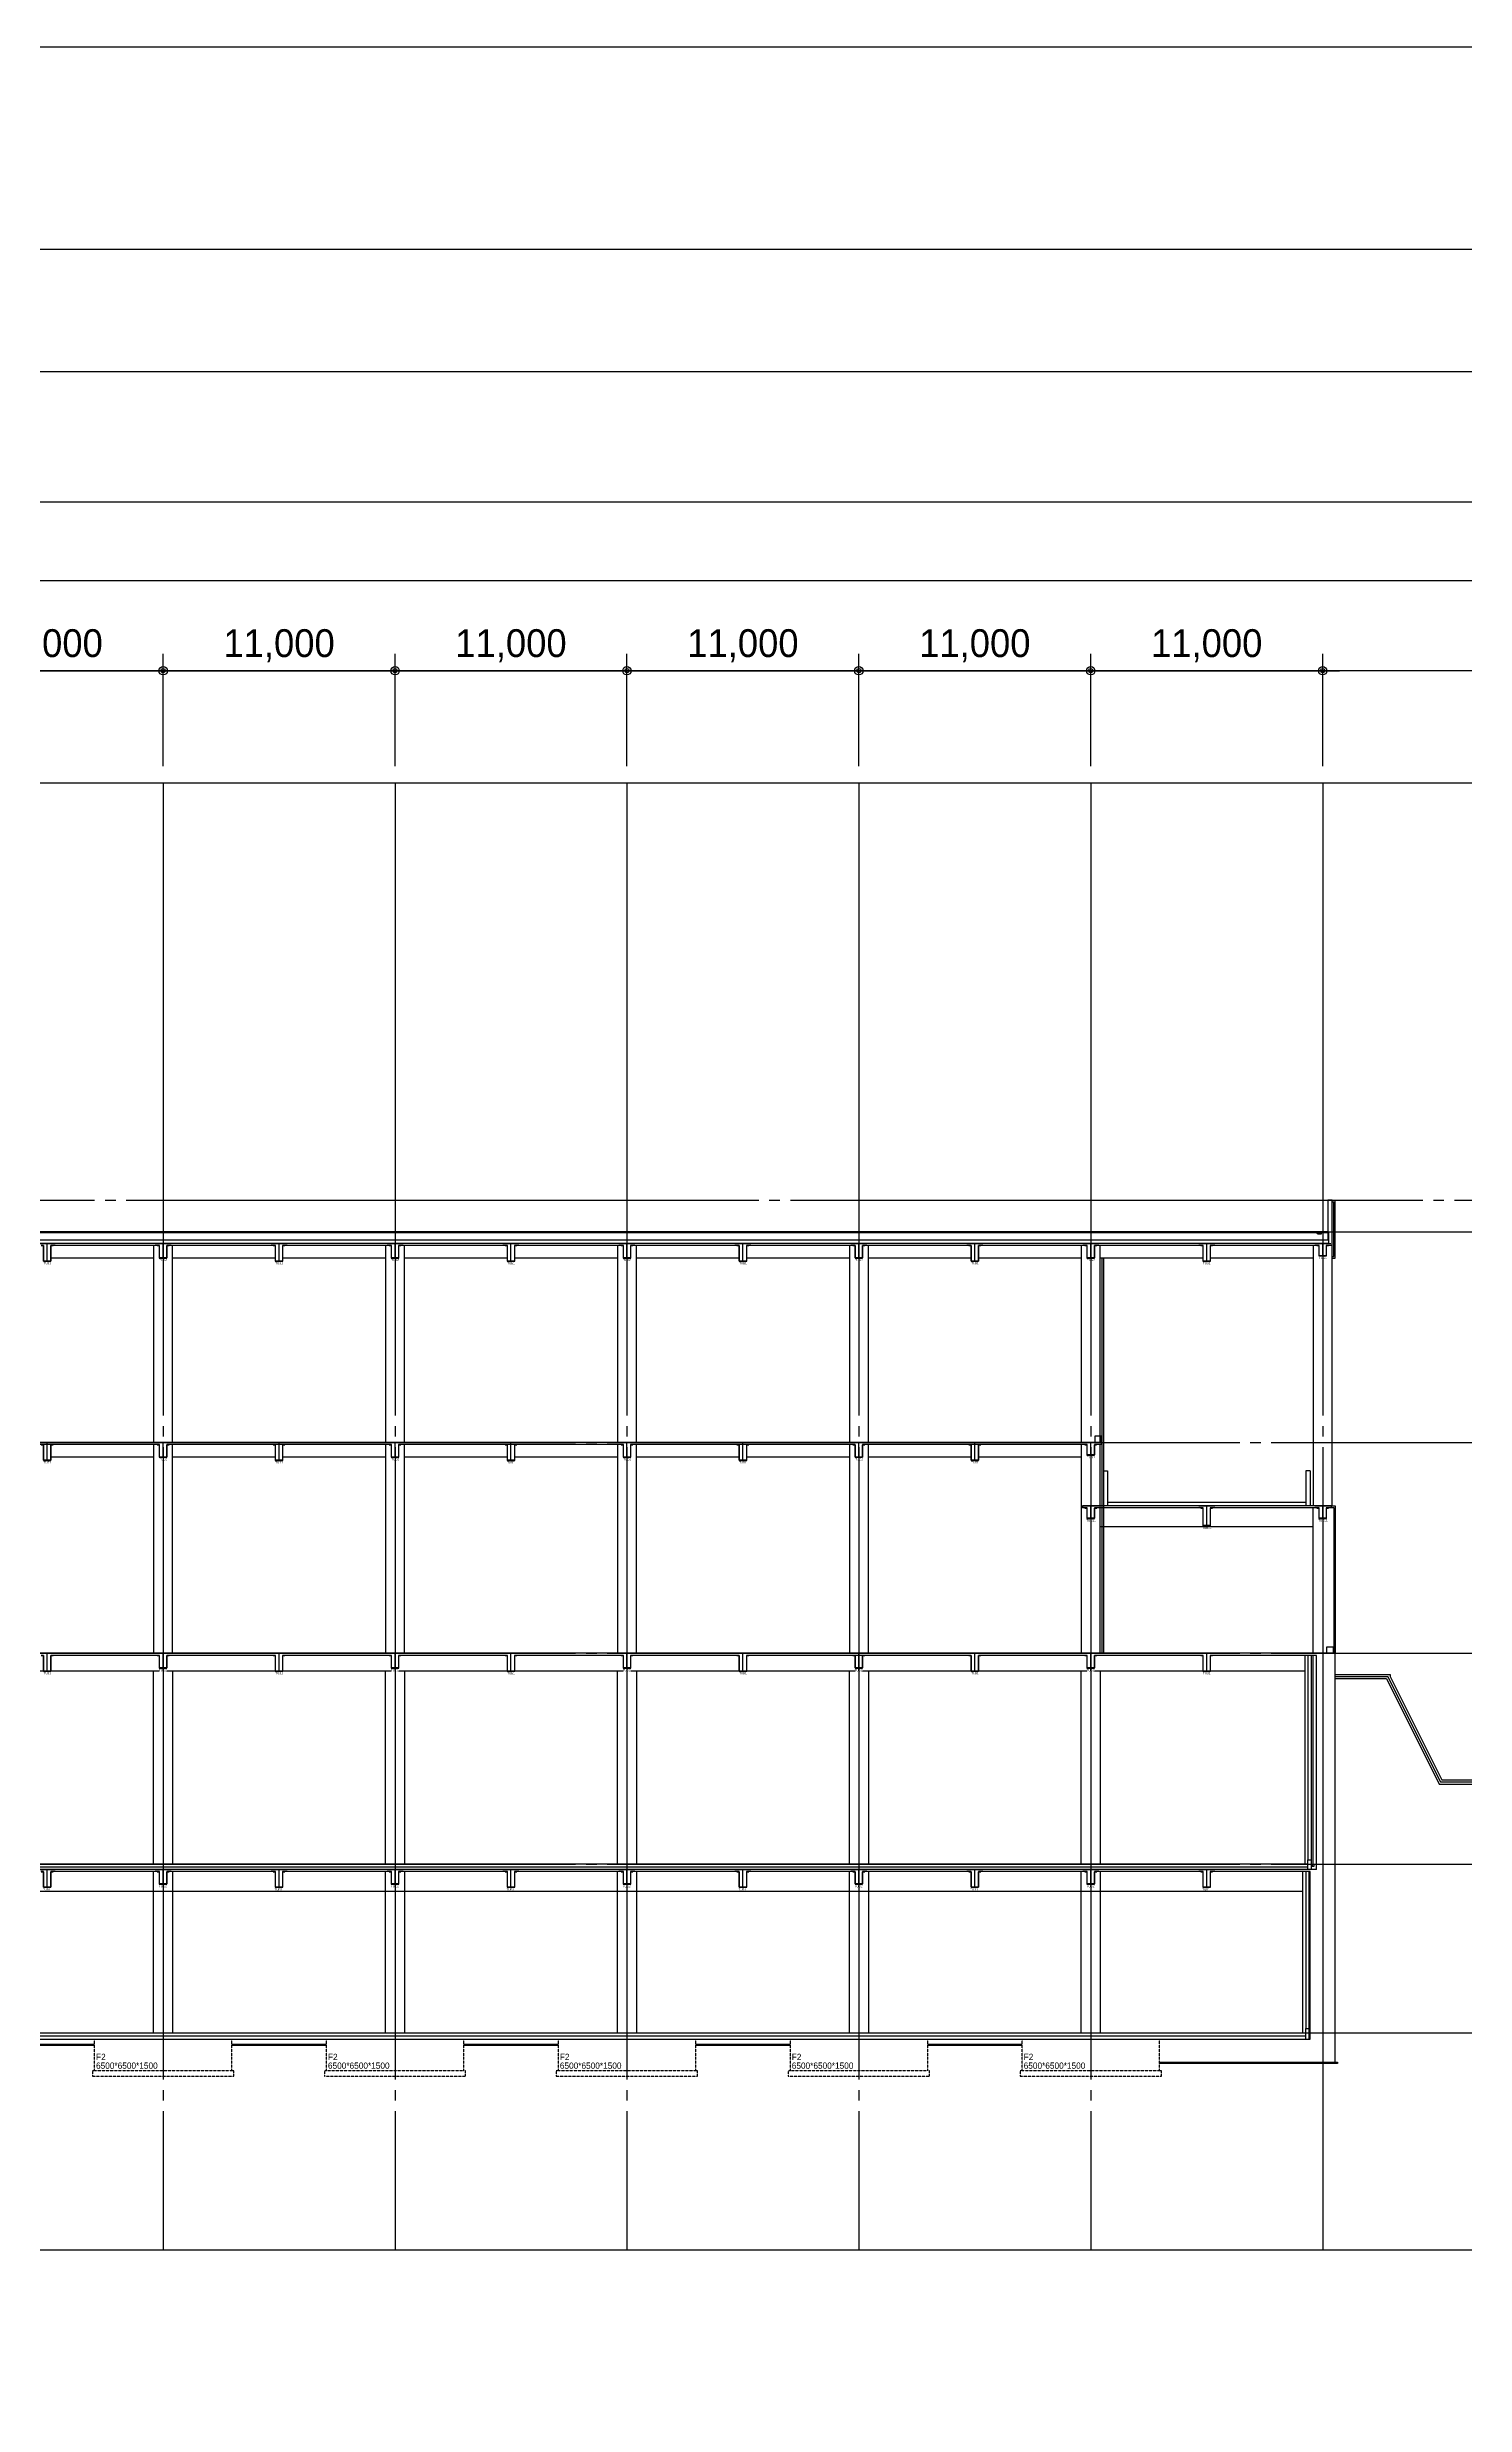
# Model space of a CAD drawing. Extents: x 152195838 to 323921156, y 365159662 to 730681027.
# Drawn here: x 160308870 to 160376113, y 365285410 to 365397262 of the extents above; entities that cross this region are included whole.
import ezdxf
from ezdxf.enums import TextEntityAlignment as Align

# ---------------------------------------------------------------- set-up
doc = ezdxf.new("R2010")
doc.units = 0
doc.header["$MEASUREMENT"] = 0
for name, pattern in [('CEN', [63, 60, -1, 1, -1]), ('H4', [4, 2, -2]), ('HIDDENX2', [0.75, 0.5, -0.25])]:
    doc.linetypes.add(name, pattern=pattern)
doc.layers.get('0').update_dxf_attribs({"linetype": 'CONTINUOUS'})
doc.layers.get('Defpoints').update_dxf_attribs({"linetype": 'CONTINUOUS'})
for name, color, linetype in [('4', 4, 'CONTINUOUS'), ('4A.TEC CEN', 1, 'CEN'), ('4A.TEC LAND', 53, 'CONTINUOUS'), ('4A.TEC 단열재', 252, 'CONTINUOUS'), ('4A.TEC 마감선 1', 6, 'CONTINUOUS'), ('4A.TEC 벽체 1', 2, 'CONTINUOUS'), ('4A.TEC 벽체 2', 3, 'CONTINUOUS'), ('4A.TEC 벽체 3', 4, 'CONTINUOUS'), ('6A', 6, 'H4'), ('ELE', 4, 'CONTINUOUS'), ('FIN', 6, 'CONTINUOUS'), ('k-BESTO', 4, 'CONTINUOUS'), ('STL', 3, 'CONTINUOUS'), ('㈜SE&C 기둥', 2, 'CONTINUOUS'), ('㈜SE&C 마감선 1', 6, 'CONTINUOUS'), ('㈜SE&C 벽체 1', 2, 'CONTINUOUS'), ('㈜SE&C 벽체 4', 7, 'CONTINUOUS'), ('㈜SE&C 심볼', 7, 'CONTINUOUS')]:
    doc.layers.add(name, color=color, linetype=linetype)
doc.layers.add('DEFPOINT', color=135, linetype='CONTINUOUS', plot=False)
doc.styles.add('돋움', font='')
doc.styles.get('돋움').set_extended_font_data('돋움')
doc.dimstyles.new('DIM_600(외부치수)', dxfattribs={"dimscale": 400, "dimtxt": 3.3, "dimasz": 1, "dimexe": 2, "dimexo": 2, "dimgap": 1, "dimtad": 1, "dimdec": 0, "dimdsep": 46, "dimlunit": 6, "dimtxsty": '돋움', "dimblk1": 'DIMDOT', "dimblk2": 'DIMDOT', "dimsah": 1, "dimcen": 2.5, "dimdle": 1.5, "dimclrd": 8, "dimclre": 8, "dimclrt": 3, "dimadec": 0, "dimazin": 0, "dimtfac": 1, "dimtdec": 0, "dimtix": 1, "dimtmove": 2, "dimatfit": 3, "dimldrblk": 'DIMDOT', "dimfxl": 1, "dimtvp": 1, "dimtolj": 1, "dimtzin": 0, "dimarcsym": 0})

# ---------------------------------------------------------------- blocks, each defined once
blk = doc.blocks.new('A$Cfcc944ae')
at = {"layer": 'Defpoints'}
for p, q in [((0, 925), (760, 925)), ((380, 225), (380, 925))]:
    blk.add_line(p, q, dxfattribs=at)
at = {"layer": 'k-BESTO'}
for p, q in [((100, 825), (100, 815)), ((210, 825), (100, 825)), ((100, 825), (100, 825)), ((100, 815), (200, 815)), ((200, 815), (200, 225)), ((200, 225), (560, 225)), ((210, 235), (210, 825)), ((550, 235), (210, 235)), ((660, 825), (550, 825)), ((550, 825), (550, 235)), ((560, 225), (560, 815)), ((560, 815), (660, 815)), ((660, 815), (660, 825))]:
    blk.add_line(p, q, dxfattribs=at)
at = {"layer": 'DEFPOINT', "linetype": 'ByBlock', "style": '돋움'}
blk.add_text('TUG2', height=100, dxfattribs=at).set_placement((184, 124), align=Align.MIDDLE_LEFT)
blk = doc.blocks.new('A$C67dc7aab')
at = {"layer": 'Defpoints'}
for p, q in [((0, 1125), (760, 1125)), ((380, 275), (380, 1125))]:
    blk.add_line(p, q, dxfattribs=at)
at = {"layer": 'k-BESTO'}
for p, q in [((100, 1025), (100, 1015)), ((210, 1025), (100, 1025)), ((100, 1025), (100, 1025)), ((100, 1015), (200, 1015)), ((200, 1015), (200, 275)), ((200, 275), (560, 275)), ((210, 285), (210, 1025)), ((550, 285), (210, 285)), ((660, 1025), (550, 1025)), ((550, 1025), (550, 285)), ((560, 275), (560, 1015)), ((560, 1015), (660, 1015)), ((660, 1015), (660, 1025))]:
    blk.add_line(p, q, dxfattribs=at)
at = {"layer": 'DEFPOINT', "linetype": 'ByBlock', "style": '돋움'}
blk.add_text('TUB1', height=100, dxfattribs=at).set_placement((172, 174), align=Align.MIDDLE_LEFT)
blk = doc.blocks.new('zw$F227')
at = {"layer": '4A.TEC 단열재'}
blk.add_line((109900, 7850), (22200, 7850), dxfattribs=at)
at = {"layer": '4A.TEC 마감선 1'}
blk.add_line((109900, 8000), (22200, 8000), dxfattribs=at)
blk.add_lwpolyline([(110050, 8000), (110100, 8000), (110100, 7900), (110200, 7900), (110200, 8000), (110300, 8000)], dxfattribs=at)
at = {"layer": '4A.TEC 마감선 1', "flags": 128}
blk.add_lwpolyline([(109650, 7650), (109650, 0)], dxfattribs=at)
at = {"layer": '4A.TEC 벽체 1', "flags": 128}
blk.add_lwpolyline([(109900, 7750), (109900, 8200), (110050, 8200), (110050, 7750)], dxfattribs=at)
at = {"layer": '4A.TEC 벽체 2', "flags": 128}
for points in [[(109800, 7650), (109800, 200)], [(109950, 7650), (109950, 200)]]:
    blk.add_lwpolyline(points, dxfattribs=at)
at = {"layer": '㈜SE&C 기둥', "color": 8, "ltscale": 0.5}
for points in [[(55150, 0), (55150, 7650)], [(56050, 7650), (56050, 0)], [(66150, 0), (66150, 7650)], [(67050, 7650), (67050, 0)], [(77150, 0), (77150, 7650)], [(78050, 7650), (78050, 0)], [(88150, 0), (88150, 7650)], [(89050, 7650), (89050, 0)], [(99150, 0), (99150, 7650)], [(100050, 7650), (100050, 0)]]:
    blk.add_lwpolyline(points, dxfattribs=at)
at = {"layer": '㈜SE&C 벽체 1'}
for p, q in [((110300, 7750), (22200, 7750)), ((55430, 7650), (50270, 7650)), ((60930, 7650), (55770, 7650)), ((66430, 7650), (61270, 7650)), ((71930, 7650), (66770, 7650)), ((77430, 7650), (72270, 7650)), ((82930, 7650), (77770, 7650)), ((88430, 7650), (83270, 7650)), ((93930, 7650), (88770, 7650)), ((99430, 7650), (94270, 7650)), ((104930, 7650), (99770, 7650)), ((110000, 7650), (105270, 7650)), ((110000, -300), (110000, 7650))]:
    blk.add_line(p, q, dxfattribs=at)
at = {"layer": '㈜SE&C 벽체 4'}
blk.add_line((109650, 6700), (23450, 6700), dxfattribs=at)
at = {"layer": 'ELE'}
for name, p in [('A$C67dc7aab', (49720, 6625)), ('A$Cfcc944ae', (55220, 6825)), ('A$C67dc7aab', (60720, 6625)), ('A$Cfcc944ae', (66220, 6825)), ('A$C67dc7aab', (71720, 6625)), ('A$Cfcc944ae', (77220, 6825)), ('A$C67dc7aab', (82720, 6625)), ('A$Cfcc944ae', (88220, 6825)), ('A$C67dc7aab', (93720, 6625)), ('A$Cfcc944ae', (99220, 6825)), ('A$C67dc7aab', (104720, 6625))]:
    blk.add_blockref(name, p, dxfattribs=at)
blk = doc.blocks.new('zw$44AB')
at = {"layer": 'DEFPOINT'}
for points in [[(194981, 0), (0, 0), (0, -66825), (194981, -66825)], [(11458, -66825), (194981, -66825), (194981, -4637), (11458, -4637)], [(14258, -66825), (194981, -66825), (194981, -7437), (14258, -7437)], [(17458, -66825), (194981, -66825), (194981, -10637), (17458, -10637)], [(21458, -66825), (194981, -66825), (194981, -14637), (21458, -14637)]]:
    blk.add_lwpolyline(points, close=True, dxfattribs=at)
blk = doc.blocks.new('DIMDOT')
at = {"color": 0}
blk.add_line((-2, 0), (2, 0), dxfattribs=at)
for radius in [0.5, 0.25]:
    blk.add_circle((0, 0), radius, dxfattribs=at)
blk = doc.blocks.new('*D120')
at = {"layer": 'DEFPOINT', "color": 8, "lineweight": -2}
for p, q in [((160303370, 365363146), (160303370, 365368479)), ((160314370, 365363146), (160314370, 365368479)), ((160303770, 365367679), (160313970, 365367679))]:
    blk.add_line(p, q, dxfattribs=at)
at = {"layer": 'Defpoints', "color": 0}
for p in [(160314370, 365367679), (160303370, 365362346), (160314370, 365362346)]:
    blk.add_point(p, dxfattribs=at)
at = {"layer": 'DEFPOINT', "color": 8, "lineweight": -2, "xscale": 400, "yscale": 400, "zscale": 400, "rotation": 180}
blk.add_blockref('DIMDOT', (160303370, 365367679), dxfattribs=at)
at = {"layer": 'DEFPOINT', "color": 8, "lineweight": -2, "xscale": 400, "yscale": 400, "zscale": 400}
blk.add_blockref('DIMDOT', (160314370, 365367679), dxfattribs=at)
at = {"layer": 'DEFPOINT', "color": 3, "insert": (160308870, 365368865), "char_height": 1320, "attachment_point": 5, "style": '돋움'}
blk.add_mtext('\\A1;11,000', dxfattribs=at)
blk = doc.blocks.new('*D121')
at = {"layer": 'DEFPOINT', "color": 8, "lineweight": -2}
for p, q in [((160314370, 365363146), (160314370, 365368479)), ((160325370, 365363146), (160325370, 365368479)), ((160314770, 365367679), (160324970, 365367679))]:
    blk.add_line(p, q, dxfattribs=at)
at = {"layer": 'Defpoints', "color": 0}
for p in [(160325370, 365367679), (160314370, 365362346), (160325370, 365362346)]:
    blk.add_point(p, dxfattribs=at)
at = {"layer": 'DEFPOINT', "color": 8, "lineweight": -2, "xscale": 400, "yscale": 400, "zscale": 400, "rotation": 180}
blk.add_blockref('DIMDOT', (160314370, 365367679), dxfattribs=at)
at = {"layer": 'DEFPOINT', "color": 8, "lineweight": -2, "xscale": 400, "yscale": 400, "zscale": 400}
blk.add_blockref('DIMDOT', (160325370, 365367679), dxfattribs=at)
at = {"layer": 'DEFPOINT', "color": 3, "insert": (160319870, 365368865), "char_height": 1320, "attachment_point": 5, "style": '돋움'}
blk.add_mtext('\\A1;11,000', dxfattribs=at)
blk = doc.blocks.new('*D122')
at = {"layer": 'DEFPOINT', "color": 8, "lineweight": -2}
for p, q in [((160325370, 365363146), (160325370, 365368479)), ((160336370, 365363146), (160336370, 365368479)), ((160325770, 365367679), (160335970, 365367679))]:
    blk.add_line(p, q, dxfattribs=at)
at = {"layer": 'Defpoints', "color": 0}
for p in [(160336370, 365367679), (160325370, 365362346), (160336370, 365362346)]:
    blk.add_point(p, dxfattribs=at)
at = {"layer": 'DEFPOINT', "color": 8, "lineweight": -2, "xscale": 400, "yscale": 400, "zscale": 400, "rotation": 180}
blk.add_blockref('DIMDOT', (160325370, 365367679), dxfattribs=at)
at = {"layer": 'DEFPOINT', "color": 8, "lineweight": -2, "xscale": 400, "yscale": 400, "zscale": 400}
blk.add_blockref('DIMDOT', (160336370, 365367679), dxfattribs=at)
at = {"layer": 'DEFPOINT', "color": 3, "insert": (160330870, 365368865), "char_height": 1320, "attachment_point": 5, "style": '돋움'}
blk.add_mtext('\\A1;11,000', dxfattribs=at)
blk = doc.blocks.new('*D123')
at = {"layer": 'DEFPOINT', "color": 8, "lineweight": -2}
for p, q in [((160336370, 365363146), (160336370, 365368479)), ((160347370, 365363146), (160347370, 365368479)), ((160336770, 365367679), (160346970, 365367679))]:
    blk.add_line(p, q, dxfattribs=at)
at = {"layer": 'Defpoints', "color": 0}
for p in [(160347370, 365367679), (160336370, 365362346), (160347370, 365362346)]:
    blk.add_point(p, dxfattribs=at)
at = {"layer": 'DEFPOINT', "color": 8, "lineweight": -2, "xscale": 400, "yscale": 400, "zscale": 400, "rotation": 180}
blk.add_blockref('DIMDOT', (160336370, 365367679), dxfattribs=at)
at = {"layer": 'DEFPOINT', "color": 8, "lineweight": -2, "xscale": 400, "yscale": 400, "zscale": 400}
blk.add_blockref('DIMDOT', (160347370, 365367679), dxfattribs=at)
at = {"layer": 'DEFPOINT', "color": 3, "insert": (160341870, 365368865), "char_height": 1320, "attachment_point": 5, "style": '돋움'}
blk.add_mtext('\\A1;11,000', dxfattribs=at)
blk = doc.blocks.new('*D124')
at = {"layer": 'DEFPOINT', "color": 8, "lineweight": -2}
for p, q in [((160347370, 365363146), (160347370, 365368479)), ((160358370, 365363146), (160358370, 365368479)), ((160347770, 365367679), (160357970, 365367679))]:
    blk.add_line(p, q, dxfattribs=at)
at = {"layer": 'Defpoints', "color": 0}
for p in [(160358370, 365367679), (160347370, 365362346), (160358370, 365362346)]:
    blk.add_point(p, dxfattribs=at)
at = {"layer": 'DEFPOINT', "color": 8, "lineweight": -2, "xscale": 400, "yscale": 400, "zscale": 400, "rotation": 180}
blk.add_blockref('DIMDOT', (160347370, 365367679), dxfattribs=at)
at = {"layer": 'DEFPOINT', "color": 8, "lineweight": -2, "xscale": 400, "yscale": 400, "zscale": 400}
blk.add_blockref('DIMDOT', (160358370, 365367679), dxfattribs=at)
at = {"layer": 'DEFPOINT', "color": 3, "insert": (160352870, 365368865), "char_height": 1320, "attachment_point": 5, "style": '돋움'}
blk.add_mtext('\\A1;11,000', dxfattribs=at)
blk = doc.blocks.new('*D127')
at = {"layer": 'DEFPOINT', "color": 8, "lineweight": -2}
for p, q in [((160358370, 365363146), (160358370, 365368479)), ((160369370, 365363146), (160369370, 365368479)), ((160358770, 365367679), (160368970, 365367679))]:
    blk.add_line(p, q, dxfattribs=at)
at = {"layer": 'Defpoints', "color": 0}
for p in [(160369370, 365367679), (160358370, 365362346), (160369370, 365362346)]:
    blk.add_point(p, dxfattribs=at)
at = {"layer": 'DEFPOINT', "color": 8, "lineweight": -2, "xscale": 400, "yscale": 400, "zscale": 400, "rotation": 180}
blk.add_blockref('DIMDOT', (160358370, 365367679), dxfattribs=at)
at = {"layer": 'DEFPOINT', "color": 8, "lineweight": -2, "xscale": 400, "yscale": 400, "zscale": 400}
blk.add_blockref('DIMDOT', (160369370, 365367679), dxfattribs=at)
at = {"layer": 'DEFPOINT', "color": 3, "insert": (160363870, 365368865), "char_height": 1320, "attachment_point": 5, "style": '돋움'}
blk.add_mtext('\\A1;11,000', dxfattribs=at)
blk = doc.blocks.new('A$C81c9b9fe')
at = {"layer": '㈜SE&C 벽체 4', "linetype": 'HIDDENX2', "flags": 128}
for points in [[(6950, 2260), (6950, 760), (450, 760), (450, 2260), (6950, 2260)], [(450, 760), (350, 760), (350, 500), (7050, 500), (7050, 760), (6950, 760)]]:
    blk.add_lwpolyline(points, dxfattribs=at)
at = {"layer": 'DEFPOINT', "linetype": 'ByBlock', "style": '돋움'}
for s, p in [('6500*6500*1500', (518, 998)), ('F2', (518, 1412))]:
    blk.add_text(s, height=300, dxfattribs=at).set_placement(p, align=Align.MIDDLE_LEFT)
blk = doc.blocks.new('A$C8d5789d8')
at = {"layer": 'Defpoints'}
for p, q in [((0, 1126), (760, 1126)), ((380, 176), (380, 1126))]:
    blk.add_line(p, q, dxfattribs=at)
at = {"layer": 'k-BESTO'}
for p, q in [((100, 1026), (100, 1016)), ((210, 1026), (100, 1026)), ((100, 1026), (100, 1026)), ((100, 1016), (200, 1016)), ((200, 1016), (200, 176)), ((200, 176), (560, 176)), ((210, 186), (210, 1026)), ((550, 186), (210, 186)), ((660, 1026), (550, 1026)), ((550, 1026), (550, 186)), ((560, 176), (560, 1016)), ((560, 1016), (660, 1016)), ((660, 1016), (660, 1026))]:
    blk.add_line(p, q, dxfattribs=at)
at = {"layer": 'DEFPOINT', "linetype": 'ByBlock', "style": '돋움'}
blk.add_text('TUB11', height=100, dxfattribs=at).set_placement((172, 75), align=Align.MIDDLE_LEFT)
blk = doc.blocks.new('A$Cd117dfc3')
at = {"layer": 'Defpoints'}
for p, q in [((20, 1500), (780, 1500)), ((400, 900), (400, 1500)), ((11020, 1500), (11780, 1500)), ((11400, 900), (11400, 1500))]:
    blk.add_line(p, q, dxfattribs=at)
at = {"layer": 'k-BESTO'}
for p, q in [((120, 1400), (120, 1390)), ((230, 1400), (120, 1400)), ((120, 1400), (120, 1400)), ((120, 1390), (220, 1390)), ((220, 1390), (220, 900)), ((230, 910), (230, 1400)), ((680, 1400), (570, 1400)), ((570, 1400), (570, 910)), ((580, 900), (580, 1390)), ((580, 1390), (680, 1390)), ((680, 1390), (680, 1400)), ((11120, 1400), (11120, 1390)), ((11230, 1400), (11120, 1400)), ((11120, 1400), (11120, 1400)), ((11120, 1390), (11220, 1390)), ((11220, 1390), (11220, 900)), ((11230, 910), (11230, 1400)), ((11680, 1400), (11570, 1400)), ((11570, 1400), (11570, 910)), ((11580, 900), (11580, 1390)), ((11580, 1390), (11680, 1390)), ((11680, 1390), (11680, 1400)), ((220, 900), (580, 900)), ((570, 910), (230, 910)), ((11220, 900), (11580, 900)), ((11570, 910), (11230, 910))]:
    blk.add_line(p, q, dxfattribs=at)
at = {"layer": '㈜SE&C 기둥', "color": 8, "ltscale": 0.5}
blk.add_line((10950, -5500, 104062), (10950, 1400, 104062), dxfattribs=at)
at = {"layer": '㈜SE&C 마감선 1'}
blk.add_line((10600, 1650), (1200, 1650), dxfattribs=at)
at = {"layer": '㈜SE&C 벽체 1'}
for p, q in [((1000, 3150), (1000, 1500)), ((1000, 3150), (1000, 1500)), ((1000, 3150), (1200, 3150)), ((1200, 3150), (1200, 1500)), ((10800, 3150), (10600, 3150)), ((10600, 3150), (10600, 1500)), ((10800, 3150), (10800, 1500)), ((11800, 1500), (0, 1500)), ((0, 1500), (0, 1400)), ((230, 1400), (0, 1400)), ((5730, 1400), (570, 1400)), ((11230, 1400), (6070, 1400)), ((11800, 1400), (11570, 1400)), ((11800, 1500), (11800, 1400))]:
    blk.add_line(p, q, dxfattribs=at)
at = {"layer": '㈜SE&C 벽체 4'}
blk.add_line((10950, 500), (850, 500), dxfattribs=at)
at = {"layer": 'ELE'}
blk.add_blockref('A$C8d5789d8', (5520, 374), dxfattribs=at)
at = {"layer": 'DEFPOINT', "linetype": 'ByBlock', "style": '돋움'}
for p in [(192, 799), (11192, 799)]:
    blk.add_text('TUG11', height=100, dxfattribs=at).set_placement(p, align=Align.MIDDLE_LEFT)
blk = doc.blocks.new('A$C3878f4c9')
at = {"layer": 'Defpoints'}
for p, q in [((0, 864), (760, 864)), ((380, 164), (380, 864))]:
    blk.add_line(p, q, dxfattribs=at)
at = {"layer": 'k-BESTO'}
for p, q in [((100, 764), (100, 754)), ((210, 764), (100, 764)), ((100, 764), (100, 764)), ((100, 754), (200, 754)), ((200, 754), (200, 164)), ((200, 164), (560, 164)), ((210, 174), (210, 764)), ((550, 174), (210, 174)), ((660, 764), (550, 764)), ((550, 764), (550, 174)), ((560, 164), (560, 754)), ((560, 754), (660, 754)), ((660, 754), (660, 764))]:
    blk.add_line(p, q, dxfattribs=at)
at = {"layer": 'DEFPOINT', "linetype": 'ByBlock', "style": '돋움'}
blk.add_text('TUG2', height=100, dxfattribs=at).set_placement((206, 73), align=Align.MIDDLE_LEFT)
blk = doc.blocks.new('A$Cfa72dd48')
at = {"layer": 'Defpoints'}
for p, q in [((0, 764), (760, 764)), ((380, 164), (380, 764))]:
    blk.add_line(p, q, dxfattribs=at)
at = {"layer": 'k-BESTO'}
for p, q in [((100, 664), (100, 654)), ((210, 664), (100, 664)), ((100, 664), (100, 664)), ((100, 654), (200, 654)), ((200, 654), (200, 164)), ((200, 164), (560, 164)), ((210, 174), (210, 664)), ((550, 174), (210, 174)), ((660, 664), (550, 664)), ((550, 664), (550, 174)), ((560, 164), (560, 654)), ((560, 654), (660, 654)), ((660, 654), (660, 664))]:
    blk.add_line(p, q, dxfattribs=at)
at = {"layer": 'DEFPOINT', "linetype": 'ByBlock', "style": '돋움'}
blk.add_text('TUG1', height=100, dxfattribs=at).set_placement((206, 73), align=Align.MIDDLE_LEFT)
blk = doc.blocks.new('A$C7607d1b9')
at = {"layer": 'Defpoints'}
for p, q in [((0, 1014), (760, 1014)), ((380, 164), (380, 1014))]:
    blk.add_line(p, q, dxfattribs=at)
at = {"layer": 'k-BESTO'}
for p, q in [((100, 914), (100, 904)), ((210, 914), (100, 914)), ((100, 914), (100, 914)), ((100, 904), (200, 904)), ((200, 904), (200, 164)), ((200, 164), (560, 164)), ((210, 174), (210, 914)), ((550, 174), (210, 174)), ((660, 914), (550, 914)), ((550, 914), (550, 174)), ((560, 164), (560, 904)), ((560, 904), (660, 904)), ((660, 904), (660, 914))]:
    blk.add_line(p, q, dxfattribs=at)
at = {"layer": 'DEFPOINT', "linetype": 'ByBlock', "style": '돋움'}
blk.add_text('TUB1', height=100, dxfattribs=at).set_placement((206, 73), align=Align.MIDDLE_LEFT)
blk = doc.blocks.new('A$Cd4ce2c0d')
at = {"layer": '㈜SE&C 기둥', "color": 8, "ltscale": 0.5}
for points in [[(33046, 9350), (33046, -550)], [(33946, -550), (33946, 9350)], [(44046, 9350), (44046, -550)], [(44946, -550), (44946, 9350)], [(55046, 9350), (55046, -550)], [(55946, -550), (55946, 9350)], [(66046, 9350), (66046, -550)], [(66946, -550), (66946, 9350)], [(77046, 9350), (77046, -550)], [(77946, -550), (77946, 9350)]]:
    blk.add_lwpolyline(points, dxfattribs=at)
at = {"layer": '㈜SE&C 벽체 1'}
for p, q in [((77996, 9450, 104129), (-4, 9450, 0)), ((33326, 9350, 44495), (22666, 9350, 30264)), ((44326, 9350, 59180), (33666, 9350, 44949)), ((55326, 9350, 73865), (44666, 9350, 59634)), ((66326, 9350, 88550), (55666, 9350, 74319)), ((77326, 9350, 103235), (66666, 9350, 89004)), ((77996, 9350, 104129), (77666, 9350, 103689)), ((77996, 9450, 104062), (77996, 9350, 104062))]:
    blk.add_line(p, q, dxfattribs=at)
at = {"layer": '㈜SE&C 벽체 1', "elevation": 104062, "flags": 128}
blk.add_lwpolyline([(77696, 9450), (77996, 9450), (77996, 9750), (77696, 9750)], close=True, dxfattribs=at)
at = {"layer": '㈜SE&C 벽체 4'}
for p, q in [((33046, 8750, 44121), (28176, 8750, 37620)), ((38816, 8750, 51824), (33946, 8750, 45323)), ((44046, 8750, 58806), (39176, 8750, 52305)), ((49816, 8750, 66509), (44946, 8750, 60008)), ((55046, 8750, 73491), (50176, 8750, 66990)), ((60816, 8750, 81194), (55946, 8750, 74693)), ((66046, 8750, 88176), (61176, 8750, 81675)), ((71816, 8750, 95879), (66946, 8750, 89378)), ((77046, 8750, 102861), (72176, 8750, 96360))]:
    blk.add_line(p, q, dxfattribs=at)
at = {"layer": 'ELE'}
for name, p in [('A$C7607d1b9', (27616, 8436)), ('A$C3878f4c9', (33116, 8586)), ('A$C7607d1b9', (38616, 8436)), ('A$C3878f4c9', (44116, 8586)), ('A$C7607d1b9', (49616, 8436)), ('A$C3878f4c9', (55116, 8586)), ('A$C7607d1b9', (60616, 8436)), ('A$C3878f4c9', (66116, 8586)), ('A$C7607d1b9', (71616, 8436)), ('A$Cfa72dd48', (77116, 8686))]:
    blk.add_blockref(name, p, dxfattribs=at)
blk = doc.blocks.new('dwg4BB8')
at = {"layer": '4A.TEC 마감선 1', "flags": 128}
blk.add_lwpolyline([(109650, 9900), (109650, 0)], dxfattribs=at)
at = {"layer": '4A.TEC 벽체 2', "flags": 128}
for points in [[(109800, 9900), (109800, 200)], [(109950, 9900), (109950, 200)]]:
    blk.add_lwpolyline(points, dxfattribs=at)
at = {"layer": '㈜SE&C 기둥', "color": 8, "ltscale": 0.5}
for points in [[(55050, 0), (55050, 9150)], [(55950, 9150), (55950, 0)], [(66050, 0), (66050, 9150)], [(66950, 9150), (66950, 0)], [(77050, 0), (77050, 9150)], [(77950, 9150), (77950, 0)], [(88050, 0), (88050, 9150)], [(88950, 9150), (88950, 0)], [(99050, 0), (99050, 9150)], [(99950, 9150), (99950, 0)]]:
    blk.add_lwpolyline(points, dxfattribs=at)
at = {"layer": '㈜SE&C 기둥', "color": 8, "ltscale": 0.5, "elevation": 104062}
blk.add_lwpolyline([(110050, 0), (110050, 9900)], dxfattribs=at)
at = {"layer": '㈜SE&C 벽체 1'}
for p, q in [((111100, 10000, 104238), (22000, 10000, -59)), ((55330, 9900, 38956), (50170, 9900, 32916)), ((60820, 9900, 45382), (55670, 9900, 39354)), ((66330, 9900, 51832), (61180, 9900, 45804)), ((71830, 9900, 58270), (66670, 9900, 52230)), ((77330, 9900, 64708), (72170, 9900, 58668)), ((82830, 9900, 71146), (77670, 9900, 65106)), ((93830, 9900, 84023), (83170, 9900, 71544)), ((99330, 9900, 90461), (94170, 9900, 84421)), ((104830, 9900, 96899), (99670, 9900, 90859)), ((110200, 9900, 103185), (105170, 9900, 97297)), ((110200, -250), (110200, 9900))]:
    blk.add_line(p, q, dxfattribs=at)
at = {"layer": '㈜SE&C 벽체 1', "elevation": 104062}
blk.add_lwpolyline([(111000, 10000), (110700, 10000), (110700, 10300), (111000, 10300)], close=True, dxfattribs=at)
at = {"layer": '㈜SE&C 벽체 4'}
for p, q in [((55320, 9150, 38944), (44680, 9150, 26490)), ((66320, 9150, 51821), (55680, 9150, 39366)), ((77320, 9150, 64697), (66680, 9150, 52242)), ((88320, 9150, 77573), (77680, 9150, 65118)), ((99320, 9150, 90449), (88680, 9150, 77994)), ((109650, 9150, 102541), (99680, 9150, 90870))]:
    blk.add_line(p, q, dxfattribs=at)
at = {"layer": 'ELE'}
for name, p in [('A$C7607d1b9', (49620, 8986)), ('A$Cfcc944ae', (55120, 9075)), ('A$C7607d1b9', (60620, 8986)), ('A$Cfcc944ae', (66120, 9075)), ('A$C7607d1b9', (71620, 8986)), ('A$Cfcc944ae', (77120, 9075)), ('A$C7607d1b9', (82620, 8986)), ('A$Cfcc944ae', (88120, 9075)), ('A$C7607d1b9', (93620, 8986)), ('A$Cfcc944ae', (99120, 9075)), ('A$C7607d1b9', (104620, 8986))]:
    blk.add_blockref(name, p, dxfattribs=at)
blk = doc.blocks.new('zw$BDE9')
at = {"layer": '4'}
for p, q in [((41, 0), (41, 71)), ((41, 0), (241, 0)), ((241, 0), (241, 71))]:
    blk.add_line(p, q, dxfattribs=at)
at = {"layer": '6A'}
for p, q in [((41, 71), (0, 10)), ((43, 66), (5, 10)), ((61, 71), (41, 71)), ((61, 66), (43, 66))]:
    blk.add_line(p, q, dxfattribs=at)
at = {"layer": 'FIN'}
for p, q in [((61, 34), (61, 71)), ((76, 20), (61, 34)), ((206, 20), (76, 20)), ((221, 35), (206, 20)), ((221, 35), (221, 71))]:
    blk.add_line(p, q, dxfattribs=at)
at = {"layer": 'STL'}
for points in [[(41, 100), (42, 100, -0.4142136), (45, 97), (45, 75), (58, 75, -0.4142136), (61, 72), (61, 71), (41, 71)], [(241, 100), (239, 100, 0.4142136), (237, 97), (237, 75), (223, 75, 0.4142136), (221, 72), (221, 71), (241, 71)]]:
    blk.add_lwpolyline(points, format="xyb", close=True, dxfattribs=at)
blk = doc.blocks.new('A$C41129959')
at = {"layer": '4A.TEC 마감선 1'}
for p, q in [((20, 450), (0, 435)), ((0, 435), (0, 50))]:
    blk.add_line(p, q, dxfattribs=at)
at = {"layer": '㈜SE&C 벽체 1'}
blk.add_lwpolyline([(0, 450), (20, 450), (20, -100)], dxfattribs=at)
blk = doc.blocks.new('A$Cc43227fc')
at = {"layer": 'Defpoints'}
for p, q in [((0, 864), (760, 864)), ((380, 164), (380, 864))]:
    blk.add_line(p, q, dxfattribs=at)
at = {"layer": 'k-BESTO'}
for p, q in [((100, 764), (100, 754)), ((210, 764), (100, 764)), ((100, 764), (100, 764)), ((100, 754), (200, 754)), ((200, 754), (200, 164)), ((200, 164), (560, 164)), ((210, 174), (210, 764)), ((550, 174), (210, 174)), ((660, 764), (550, 764)), ((550, 764), (550, 174)), ((560, 164), (560, 754)), ((560, 754), (660, 754)), ((660, 754), (660, 764))]:
    blk.add_line(p, q, dxfattribs=at)
at = {"layer": 'DEFPOINT', "linetype": 'ByBlock', "style": '돋움'}
blk.add_text('TUG2', height=100, dxfattribs=at).set_placement((206, 73), align=Align.MIDDLE_LEFT)
blk = doc.blocks.new('A$C8f59f932')
at = {"layer": 'Defpoints'}
for p, q in [((0, 1015), (760, 1015)), ((380, 165), (380, 1015))]:
    blk.add_line(p, q, dxfattribs=at)
at = {"layer": 'k-BESTO'}
for p, q in [((100, 915), (100, 905)), ((210, 915), (100, 915)), ((100, 915), (100, 915)), ((100, 905), (200, 905)), ((200, 905), (200, 165)), ((200, 165), (560, 165)), ((210, 175), (210, 915)), ((550, 175), (210, 175)), ((660, 915), (550, 915)), ((550, 915), (550, 175)), ((560, 165), (560, 905)), ((560, 905), (660, 905)), ((660, 905), (660, 915))]:
    blk.add_line(p, q, dxfattribs=at)
at = {"layer": 'DEFPOINT', "linetype": 'ByBlock', "style": '돋움'}
blk.add_text('TUB1', height=100, dxfattribs=at).set_placement((206, 74), align=Align.MIDDLE_LEFT)
blk = doc.blocks.new('dwgD765')
at = {"layer": '4A.TEC 단열재'}
blk.add_line((88750, 9600), (250, 9600), dxfattribs=at)
at = {"layer": '4A.TEC 마감선 1', "color": 6, "ltscale": 0.5}
for p, q in [((88750, 10000), (750, 10000)), ((88250, 9950), (750, 9950)), ((88750, 9950), (88450, 9950))]:
    blk.add_line(p, q, dxfattribs=at)
at = {"layer": '㈜SE&C 기둥', "color": 8, "ltscale": 0.5}
for points in [[(33050, 9350), (33050, 0)], [(33950, 0), (33950, 9350)], [(44050, 9350), (44050, 0)], [(44950, 0), (44950, 9350)], [(55050, 9350), (55050, 0)], [(55950, 0), (55950, 9350)], [(66050, 9350), (66050, 0)], [(66950, 0), (66950, 9350)], [(77050, 9350), (77050, 0)], [(77950, 0), (77950, 9350)], [(88050, 9350), (88050, -3000)], [(88950, -3000), (88950, 9350)]]:
    blk.add_lwpolyline(points, dxfattribs=at)
at = {"layer": '㈜SE&C 벽체 1'}
for p, q in [((88770, 9450), (230, 9450)), ((33330, 9350), (28170, 9350)), ((38830, 9350), (33670, 9350)), ((44330, 9350), (39170, 9350)), ((49830, 9350), (44670, 9350)), ((55330, 9350), (50170, 9350)), ((60830, 9350), (55670, 9350)), ((66330, 9350), (61170, 9350)), ((71830, 9350), (66670, 9350)), ((77330, 9350), (72170, 9350)), ((82830, 9350), (77670, 9350)), ((88330, 9350), (83170, 9350)), ((88950, 9350), (88670, 9350))]:
    blk.add_line(p, q, dxfattribs=at)
blk.add_lwpolyline([(88950, 9350), (88950, 11500), (88750, 11500), (88750, 10000)], dxfattribs=at)
at = {"layer": '㈜SE&C 벽체 4'}
for p, q in [((33050, 8750), (28180, 8750)), ((38820, 8750), (33950, 8750)), ((44050, 8750), (39180, 8750)), ((49820, 8750), (44950, 8750)), ((55050, 8750), (50180, 8750)), ((60820, 8750), (55950, 8750)), ((66050, 8750), (61180, 8750)), ((71820, 8750), (66950, 8750)), ((77050, 8750), (72180, 8750)), ((82820, 8750), (77950, 8750)), ((88050, 8750), (83180, 8750))]:
    blk.add_line(p, q, dxfattribs=at)
at = {"layer": '4A.TEC 마감선 1'}
blk.add_blockref('zw$BDE9', (88209, 9900), dxfattribs=at)
at = {"layer": '4A.TEC 벽체 3', "linetype": 'Continuous'}
blk.add_blockref('A$C41129959', (88750, 9550), dxfattribs=at)
at = {"layer": 'ELE'}
for name, p in [('A$C8f59f932', (27620, 8435, -208125)), ('A$Cc43227fc', (33120, 8586)), ('A$C8f59f932', (38620, 8435, -208125)), ('A$Cc43227fc', (44120, 8586)), ('A$C8f59f932', (49620, 8435, -208125)), ('A$Cc43227fc', (55120, 8586)), ('A$C8f59f932', (60620, 8435, -208125)), ('A$Cc43227fc', (66120, 8586)), ('A$C8f59f932', (71620, 8435, -208125)), ('A$Cc43227fc', (77120, 8586)), ('A$C8f59f932', (82620, 8435, -208125)), ('A$Cfa72dd48', (88120, 8686))]:
    blk.add_blockref(name, p, dxfattribs=at)

msp = doc.modelspace()

# ---------------------------------------------------------------- hatches: boundary and pattern name
h = msp.add_hatch()
h.set_pattern_fill('ANSI31', color=256, scale=2000, style=0)
h.set_pattern_definition([(45, (160209434.12, 365292761.87), (-176.7767, 176.7767), [])])
edge = h.paths.add_edge_path()
edge.add_line((160209434.12, 365292761.87), (160440798.99, 365292761.87))

# ---------------------------------------------------------------- linework, layer by layer
at = {"layer": '4A.TEC CEN', "color": 8, "ltscale": 500}
for p, q in [((160314370.07, 365362346.04), (160314370.07, 365292761.87)), ((160325370.07, 365362346.04), (160325370.07, 365292761.87)), ((160336370.07, 365362346.04), (160336370.07, 365292761.87)), ((160347370.07, 365362346.04), (160347370.07, 365292761.87)), ((160358370.07, 365362346.04), (160358370.07, 365292761.87)), ((160369370.07, 365362346.04), (160369370.07, 365305913.33)), ((160281120.07, 365342563.33), (160440798.99, 365342563.33)), ((160209434.12, 365341063.33), (160440798.99, 365341063.33)), ((160209434.12, 365331063.33), (160440798.99, 365331063.33)), ((160209434.12, 365321063.33), (160440798.99, 365321063.33)), ((160209434.12, 365311063.33), (160440798.99, 365311063.33)), ((160369370.07, 365309563.33), (160369370.07, 365292761.87)), ((160209434.12, 365303063.33), (160440798.99, 365303063.33))]:
    msp.add_line(p, q, dxfattribs=at)
at = {"layer": '4A.TEC LAND', "linetype": 'Continuous', "flags": 128}
for points in [[(160369970.07, 365320063.33), (160372563.99, 365320063.33), (160372563.99, 365319963.49), (160375014.07, 365315063.33), (160377314.07, 365315063.33), (160377314.07, 365310063.33), (160440798.99, 365310063.33)], [(160369970.07, 365319963.33), (160372463.99, 365319963.33), (160372463.99, 365319939.88), (160374952.27, 365314963.33), (160377214.07, 365314963.33), (160377214.07, 365309963.33), (160440798.99, 365309963.33)], [(160369970.07, 365319863.33), (160372390.46, 365319863.33), (160374890.46, 365314863.33), (160377114.07, 365314863.33), (160377114.07, 365309863.33), (160440798.99, 365309863.33)]]:
    msp.add_lwpolyline(points, dxfattribs=at)
at = {"layer": '4A.TEC 단열재'}
msp.add_line((160282070.07, 365302913.33), (160368570.07, 365302913.33), dxfattribs=at)
at = {"layer": '4A.TEC 마감선 1'}
msp.add_line((160282070.07, 365303063.33), (160368570.07, 365303063.33), dxfattribs=at)
at = {"layer": '4A.TEC 벽체 1', "flags": 128}
msp.add_lwpolyline([(160368570.07, 365302763.33), (160368570.07, 365303263.33), (160368720.07, 365303263.33), (160368720.07, 365302763.33)], dxfattribs=at)
at = {"layer": '4A.TEC 벽체 3', "linetype": 'ByBlock', "ltscale": 0.1}
for p, q in [((160358895.07, 365339813.33), (160358895.07, 365321063.33)), ((160358970.07, 365339813.33), (160358970.07, 365321063.33))]:
    msp.add_line(p, q, dxfattribs=at)
at = {"layer": '4A.TEC 벽체 3', "linetype": 'ByBlock', "ltscale": 0.1, "flags": 128}
for points in [[(160369820.07, 365342563.33), (160369970.07, 365342563.33)], [(160369820.07, 365339813.33), (160369970.07, 365339813.33), (160369970.07, 365342563.33)], [(160369820.07, 365342488.33), (160369895.07, 365342488.33)], [(160369820.07, 365339888.33), (160369895.07, 365339888.33), (160369895.07, 365342488.33)]]:
    msp.add_lwpolyline(points, dxfattribs=at)
at = {"layer": '4A.TEC 벽체 3', "linetype": 'ByBlock', "ltscale": 0.1}
for points in [[(160369770.07, 365328063.33), (160369970.07, 365328063.33), (160369970.07, 365321063.33)], [(160369770.07, 365327988.33), (160369895.07, 365327988.33), (160369895.07, 365321063.33)]]:
    msp.add_lwpolyline(points, dxfattribs=at)
at = {"layer": 'DEFPOINT', "color": 5}
msp.add_lwpolyline([(160169065.66, 365159661.87), (160505065.66, 365159661.87), (160505065.66, 365397261.87), (160169065.66, 365397261.87)], close=True, dxfattribs=at)
at = {"layer": 'DEFPOINT'}
msp.add_lwpolyline([(160466065.66, 365387661.87), (160176465.66, 365387661.87), (160176465.66, 365169661.87), (160466065.66, 365169661.87)], close=True, dxfattribs=at)
at = {"layer": '㈜SE&C 벽체 1'}
for p, q in [((160369970.07, 365301663.33), (160369970.07, 365321063.33)), ((160281370.07, 365302763.33), (160368770.07, 365302763.33)), ((160306620.07, 365302513.33), (160311120.07, 365302513.33)), ((160317620.07, 365302513.33), (160322120.07, 365302513.33)), ((160328620.07, 365302513.33), (160333120.07, 365302513.33)), ((160339620.07, 365302513.33), (160344120.07, 365302513.33)), ((160350620.07, 365302513.33), (160355120.07, 365302513.33)), ((160361620.07, 365301663.33), (160369970.07, 365301663.33))]:
    msp.add_line(p, q, dxfattribs=at)
at = {"layer": '㈜SE&C 벽체 4', "flags": 128}
for points in [[(160311120.07, 365302453.33), (160306620.07, 365302453.33)], [(160322120.07, 365302453.33), (160317620.07, 365302453.33)], [(160333120.07, 365302453.33), (160328620.07, 365302453.33)], [(160344120.07, 365302453.33), (160339620.07, 365302453.33)], [(160355120.07, 365302453.33), (160350620.07, 365302453.33)], [(160369970.07, 365301663.33), (160370070.07, 365301663.33), (160370070.07, 365301603.33), (160361620.07, 365301603.33)]]:
    msp.add_lwpolyline(points, dxfattribs=at)

# ---------------------------------------------------------------- block references
for name, p in [('A$Cd117dfc3', (160357970.07, 365326563.33)), ('zw$F227', (160258770.07, 365303063.33))]:
    msp.add_blockref(name, p)
at = {"layer": 'DEFPOINT', "xscale": 1.333333333333333, "yscale": 1.333333333333333, "zscale": 1.333333333333333}
msp.add_blockref('zw$44AB', (160180824.08, 365381861.87), dxfattribs=at)
at = {"layer": 'ELE'}
for name, p in [('A$Cd4ce2c0d', (160280873.74, 365321613.33)), ('A$C81c9b9fe', (160310670.07, 365300503.32)), ('A$C81c9b9fe', (160321670.07, 365300503.32)), ('A$C81c9b9fe', (160332670.07, 365300503.32)), ('A$C81c9b9fe', (160343670.07, 365300503.32)), ('A$C81c9b9fe', (160354670.07, 365300503.32))]:
    msp.add_blockref(name, p, dxfattribs=at)
at = {"layer": '㈜SE&C 심볼'}
for name, p in [('dwgD765', (160280870.07, 365331063.33)), ('dwg4BB8', (160258870.07, 365311063.33))]:
    msp.add_blockref(name, p, dxfattribs=at)

# ---------------------------------------------------------------- dimensions: what is measured, and where the dimension line sits
at = {"layer": 'DEFPOINT'}
for base, p1, p2, picture, middle in [((160314370.07, 365367679.37), (160303370.07, 365362346.04), (160314370.07, 365362346.04), '*D120', (160308870.07, 365368865.04)), ((160325370.07, 365367679.37), (160314370.07, 365362346.04), (160325370.07, 365362346.04), '*D121', (160319870.07, 365368865.04)), ((160336370.07, 365367679.37), (160325370.07, 365362346.04), (160336370.07, 365362346.04), '*D122', (160330870.07, 365368865.04)), ((160347370.07, 365367679.37), (160336370.07, 365362346.04), (160347370.07, 365362346.04), '*D123', (160341870.07, 365368865.04)), ((160358370.07, 365367679.37), (160347370.07, 365362346.04), (160358370.07, 365362346.04), '*D124', (160352870.07, 365368865.04)), ((160369370.07, 365367679.37), (160358370.07, 365362346.04), (160369370.07, 365362346.04), '*D127', (160363870.07, 365368865.04))]:
    dim = msp.add_linear_dim(base=base, p1=p1, p2=p2, angle=180, dimstyle='DIM_600(외부치수)', override={"dimdec": 1, "dimtxsty": '돋움', "dimblk1": 'DIMDOT', "dimblk2": 'DIMDOT'}, dxfattribs=at)
    dim.commit()
    dim.dimension.update_dxf_attribs({"geometry": picture, "text_midpoint": middle})

doc.saveas('drawing.dxf')
